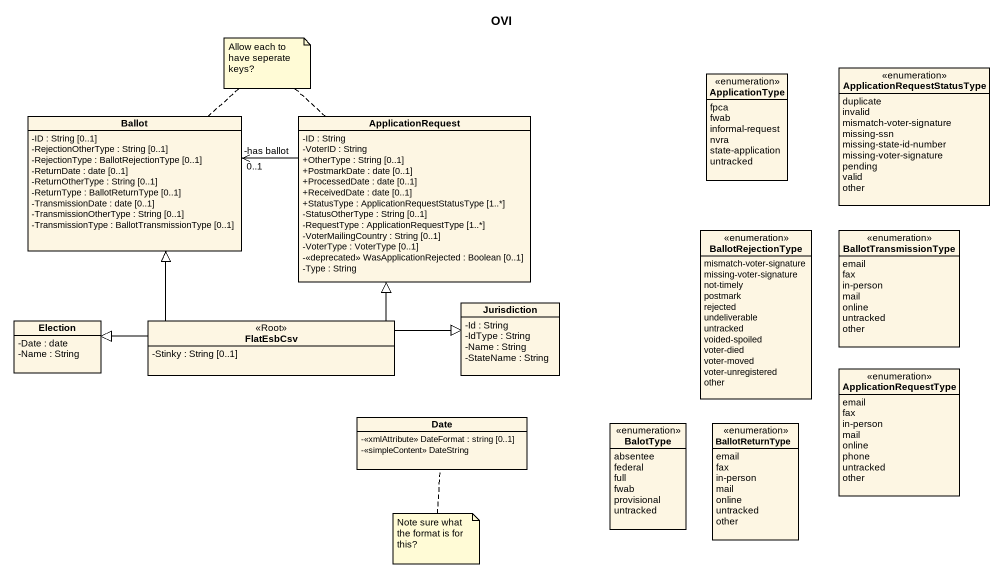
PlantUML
@startuml
title OVI
hide circle
hide empty members
skinparam classAttributeIconSize 0
enum ApplicationType {
  fpca
  fwab
  informal-request
  nvra
  state-application
  untracked
}
enum ApplicationRequestStatusType {
  duplicate
  invalid
  mismatch-voter-signature
  missing-ssn
  missing-state-id-number
  missing-voter-signature
  pending
  valid
  other
}
class Ballot {
  -ID : String [0..1]
  -RejectionOtherType : String [0..1]
  -RejectionType : BallotRejectionType [0..1]
  -ReturnDate : date [0..1]
  -ReturnOtherType : String [0..1]
  -ReturnType : BallotReturnType [0..1]
  -TransmissionDate : date [0..1]
  -TransmissionOtherType : String [0..1]
  -TransmissionType : BallotTransmissionType [0..1]
}
class ApplicationRequest {
  -ID : String
  -VoterID : String
  +OtherType : String [0..1]
  +PostmarkDate : date [0..1]
  +ProcessedDate : date [0..1]
  +ReceivedDate : date [0..1]
  +StatusType : ApplicationRequestStatusType [1..*]
  -StatusOtherType : String [0..1]
  -RequestType : ApplicationRequestType [1..*]
  -VoterMailingCountry : String [0..1]
  -VoterType : VoterType [0..1]
  -<<deprecated>> WasApplicationRejected : Boolean [0..1]
  -Type : String
}
enum BallotRejectionType {
  mismatch-voter-signature
  missing-voter-signature
  not-timely
  postmark
  rejected
  undeliverable
  untracked
  voided-spoiled
  voter-died
  voter-moved
  voter-unregistered
  other
}
enum BallotTransmissionType {
  email
  fax
  in-person
  mail
  online
  untracked
  other
}
class Jurisdiction {
  -Id : String
  -IdType : String
  -Name : String
  -StateName : String
}
class Election {
  -Date : date
  -Name : String
}
class FlatEsbCsv <<Root>> {
  -Stinky : String [0..1]
}
enum ApplicationRequestType {
  email
  fax
  in-person
  mail
  online
  phone
  untracked
  other
}
class Date {
  -<<xmlAttribute>> DateFormat : string [0..1]
  -<<simpleContent>> DateString
}
enum BalotType {
  absentee
  federal
  full
  fwab
  provisional
  untracked
}
enum BallotReturnType {
  email
  fax
  in-person
  mail
  online
  untracked
  other
}
ApplicationRequest -left-> "-has ballot\n0..1" Ballot
FlatEsbCsv -up-|> Ballot
FlatEsbCsv -up-|> ApplicationRequest
FlatEsbCsv -right-|> Jurisdiction
FlatEsbCsv -left-|> Election
note as N1
  Allow each to have seperate keys?
end note
N1 .. Ballot
N1 .. ApplicationRequest
note bottom of Date : Note sure what the format is for this?
@enduml
